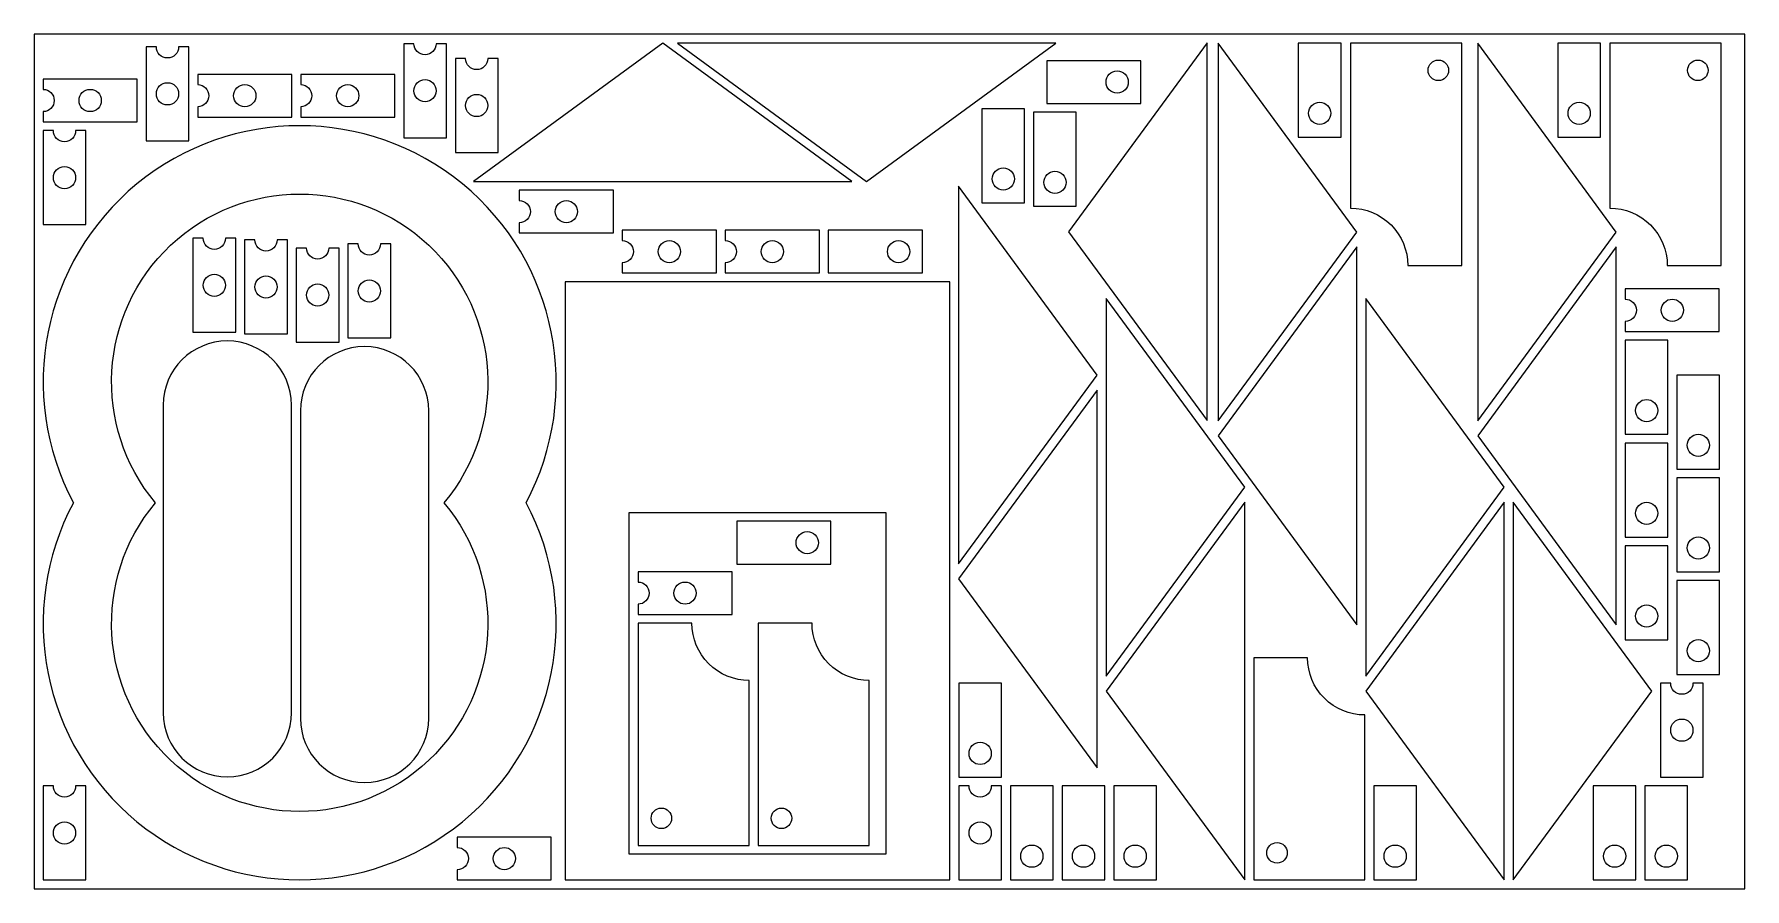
# Model space of a CAD drawing. Header units: metres. Extents: x 0 to 2000, y 0 to 1000.
import ezdxf

# ---------------------------------------------------------------- set-up
doc = ezdxf.new("R2010")
doc.units = ezdxf.units.M

msp = doc.modelspace()

# ---------------------------------------------------------------- linework, layer by layer
for points in [[(0, 0), (2000, 0), (2000, 1000), (0, 1000)], [(955.8, 827.6), (734.8, 989.6), (513.8, 827.6)], [(752.3, 989.6), (973.3, 827.6), (1194.3, 989.6)], [(1371.4, 989.8), (1209.4, 768.8), (1371.4, 547.8)], [(1384.4, 547.5), (1546.4, 768.5), (1384.4, 989.5)], [(1478, 879.6), (1528, 879.6), (1528, 989.6), (1478, 989.6)], [(1687.8, 547.5), (1849.8, 768.5), (1687.8, 989.5)], [(1781.4, 879.6), (1831.4, 879.6), (1831.4, 989.6), (1781.4, 989.6)], [(1294, 919), (1294, 969), (1184, 969), (1184, 919)], [(1108, 802.8), (1158, 802.8), (1158, 912.8), (1108, 912.8)], [(1168.4, 798.8), (1218.4, 798.8), (1218.4, 908.8), (1168.4, 908.8)], [(1080.8, 380.1), (1242.8, 601.1), (1080.8, 822.1)], [(1038.4, 720.6), (1038.4, 770.6), (928.4, 770.6), (928.4, 720.6)], [(1546.4, 751), (1384.4, 530), (1546.4, 309)], [(1849.8, 751), (1687.8, 530), (1849.8, 309)], [(1070.6, 710.4), (620.6, 710.4), (620.6, 10.4), (1070.6, 10.4)], [(1253.4, 248.9), (1415.4, 469.9), (1253.4, 690.9)], [(1556.8, 248.9), (1718.8, 469.9), (1556.8, 690.9)], [(1860.2, 531.8), (1910.2, 531.8), (1910.2, 641.8), (1860.2, 641.8)], [(1920.6, 491.2), (1970.6, 491.2), (1970.6, 601.2), (1920.6, 601.2)], [(1242.8, 583.6), (1080.8, 362.6), (1242.8, 141.6)], [(1860.2, 411.6), (1910.2, 411.6), (1910.2, 521.6), (1860.2, 521.6)], [(1920.6, 371), (1970.6, 371), (1970.6, 481), (1920.6, 481)], [(695.6, 40.4), (695.6, 440.4), (995.6, 440.4), (995.6, 40.4)], [(1415.4, 452.4), (1253.4, 231.4), (1415.4, 10.4)], [(1718.8, 452.4), (1556.8, 231.4), (1718.8, 10.4)], [(1729.2, 10.4), (1891.2, 231.4), (1729.2, 452.4)], [(931.6, 380), (931.6, 430), (821.6, 430), (821.6, 380)], [(1860.2, 291.4), (1910.2, 291.4), (1910.2, 401.4), (1860.2, 401.4)], [(1920.6, 250.8), (1970.6, 250.8), (1970.6, 360.8), (1920.6, 360.8)], [(1081, 130.6), (1131, 130.6), (1131, 240.6), (1081, 240.6)], [(1141.4, 10.4), (1191.4, 10.4), (1191.4, 120.4), (1141.4, 120.4)], [(1201.8, 10.4), (1251.8, 10.4), (1251.8, 120.4), (1201.8, 120.4)], [(1262.2, 10.4), (1312.2, 10.4), (1312.2, 120.4), (1262.2, 120.4)], [(1566.2, 10.4), (1616.2, 10.4), (1616.2, 120.4), (1566.2, 120.4)], [(1822.8, 10.4), (1872.8, 10.4), (1872.8, 120.4), (1822.8, 120.4)], [(1883.2, 10.4), (1933.2, 10.4), (1933.2, 120.4), (1883.2, 120.4)]]:
    msp.add_lwpolyline(points, close=True)
for points in [[(130.8, 875.2), (180.8, 875.2), (180.8, 985.2), (168.8, 985.2, -1), (142.8, 985.2), (130.8, 985.2)], [(432, 878.8), (482, 878.8), (482, 988.8), (470, 988.8, -1), (444, 988.8), (432, 988.8)], [(1669, 989.4), (1539, 989.4), (1539, 796.4, -0.414214), (1606, 729.4), (1669, 729.4)], [(1972.4, 989.4), (1842.4, 989.4), (1842.4, 796.4, -0.414214), (1909.4, 729.4), (1972.4, 729.4)], [(492.4, 861.6), (542.4, 861.6), (542.4, 971.6), (530.4, 971.6, -1), (504.4, 971.6), (492.4, 971.6)], [(1641.7, 969.7, -1), (1641.7, 945.7, -1)], [(1945.1, 969.7, -1), (1945.1, 945.7, -1)], [(120.4, 897.4), (120.4, 947.4), (10.4, 947.4), (10.4, 935.4, -1), (10.4, 909.4), (10.4, 897.4)], [(155.8, 917.2, -1), (155.8, 943.2, -1)], [(301.2, 903), (301.2, 953), (191.2, 953), (191.2, 941, -1), (191.2, 915), (191.2, 903)], [(259.2, 928, -1), (233.2, 928, -1)], [(421.6, 903), (421.6, 953), (311.6, 953), (311.6, 941, -1), (311.6, 915), (311.6, 903)], [(379.6, 928, -1), (353.6, 928, -1)], [(457, 920.8, -1), (457, 946.8, -1)], [(1279.2, 944, -1), (1253.2, 944, -1)], [(78.4, 922.4, -1), (52.4, 922.4, -1)], [(517.4, 903.6, -1), (517.4, 929.6, -1)], [(1503, 894.4, -1), (1503, 920.4, -1)], [(1806.4, 894.4, -1), (1806.4, 920.4, -1)], [(575, 451.7, 1.667471), (45.8, 451.7, 1.667471)], [(10.4, 777.2), (60.4, 777.2), (60.4, 887.2), (48.4, 887.2, -1), (22.4, 887.2), (10.4, 887.2)], [(35.4, 819.2, -1), (35.4, 845.2, -1)], [(1133, 817.6, -1), (1133, 843.6, -1)], [(1193.4, 813.6, -1), (1193.4, 839.6, -1)], [(479, 451.7, -2.142447), (141.8, 451.7, -2.142447)], [(677.2, 767.4), (677.2, 817.4), (567.2, 817.4), (567.2, 805.4, -1), (567.2, 779.4), (567.2, 767.4)], [(635.2, 792.4, -1), (609.2, 792.4, -1)], [(185.6, 651.2), (235.6, 651.2), (235.6, 761.2), (223.6, 761.2, -1), (197.6, 761.2), (185.6, 761.2)], [(797.6, 720.6), (797.6, 770.6), (687.6, 770.6), (687.6, 758.6, -1), (687.6, 732.6), (687.6, 720.6)], [(918, 720.6), (918, 770.6), (808, 770.6), (808, 758.6, -1), (808, 732.6), (808, 720.6)], [(246, 649.2), (296, 649.2), (296, 759.2), (284, 759.2, -1), (258, 759.2), (246, 759.2)], [(306.4, 639.8), (356.4, 639.8), (356.4, 749.8), (344.4, 749.8, -1), (318.4, 749.8), (306.4, 749.8)], [(366.8, 644.6), (416.8, 644.6), (416.8, 754.6), (404.8, 754.6, -1), (378.8, 754.6), (366.8, 754.6)], [(755.6, 745.6, -1), (729.6, 745.6, -1)], [(876, 745.6, -1), (850, 745.6, -1)], [(1023.6, 745.6, -1), (997.6, 745.6, -1)], [(210.6, 693.2, -1), (210.6, 719.2, -1)], [(271, 691.2, -1), (271, 717.2, -1)], [(331.4, 681.8, -1), (331.4, 707.8, -1)], [(391.8, 686.6, -1), (391.8, 712.6, -1)], [(1970.2, 652), (1970.2, 702), (1860.2, 702), (1860.2, 690, -1), (1860.2, 664), (1860.2, 652)], [(1928.2, 677, -1), (1902.2, 677, -1)], [(300.8, 566, 1), (150.8, 566), (150.8, 206, 1), (300.8, 206)], [(461.2, 559.4, 1), (311.2, 559.4), (311.2, 199.4, 1), (461.2, 199.4)], [(1885.2, 546.6, -1), (1885.2, 572.6, -1)], [(1945.6, 506, -1), (1945.6, 532, -1)], [(1885.2, 426.4, -1), (1885.2, 452.4, -1)], [(916.8, 405, -1), (890.8, 405, -1)], [(1945.6, 385.8, -1), (1945.6, 411.8, -1)], [(816, 321), (816, 371), (706, 371), (706, 359, -1), (706, 333), (706, 321)], [(774, 346, -1), (748, 346, -1)], [(1885.2, 306.2, -1), (1885.2, 332.2, -1)], [(706, 50.8), (836, 50.8), (836, 243.8, -0.414214), (769, 310.8), (706, 310.8)], [(846.4, 50.8), (976.4, 50.8), (976.4, 243.8, -0.414214), (909.4, 310.8), (846.4, 310.8)], [(1945.6, 265.6, -1), (1945.6, 291.6, -1)], [(1425.8, 10.4), (1555.8, 10.4), (1555.8, 203.4, -0.414214), (1488.8, 270.4), (1425.8, 270.4)], [(1901.4, 130.6), (1951.4, 130.6), (1951.4, 240.6), (1939.4, 240.6, -1), (1913.4, 240.6), (1901.4, 240.6)], [(1926.4, 172.6, -1), (1926.4, 198.6, -1)], [(1106, 145.4, -1), (1106, 171.4, -1)], [(10.4, 10.4), (60.4, 10.4), (60.4, 120.4), (48.4, 120.4, -1), (22.4, 120.4), (10.4, 120.4)], [(1081, 10.4), (1131, 10.4), (1131, 120.4), (1119, 120.4, -1), (1093, 120.4), (1081, 120.4)], [(733.3, 70.5, -1), (733.3, 94.5, -1)], [(873.7, 70.5, -1), (873.7, 94.5, -1)], [(35.4, 52.4, -1), (35.4, 78.4, -1)], [(604.6, 10.4), (604.6, 60.4), (494.6, 60.4), (494.6, 48.4, -1), (494.6, 22.4), (494.6, 10.4)], [(1106, 52.4, -1), (1106, 78.4, -1)], [(562.6, 35.4, -1), (536.6, 35.4, -1)], [(1166.4, 25.2, -1), (1166.4, 51.2, -1)], [(1226.8, 25.2, -1), (1226.8, 51.2, -1)], [(1287.2, 25.2, -1), (1287.2, 51.2, -1)], [(1453.1, 30.1, -1), (1453.1, 54.1, -1)], [(1591.2, 25.2, -1), (1591.2, 51.2, -1)], [(1847.8, 25.2, -1), (1847.8, 51.2, -1)], [(1908.2, 25.2, -1), (1908.2, 51.2, -1)]]:
    msp.add_lwpolyline(points, format="xyb", close=True)

doc.saveas('drawing.dxf')
